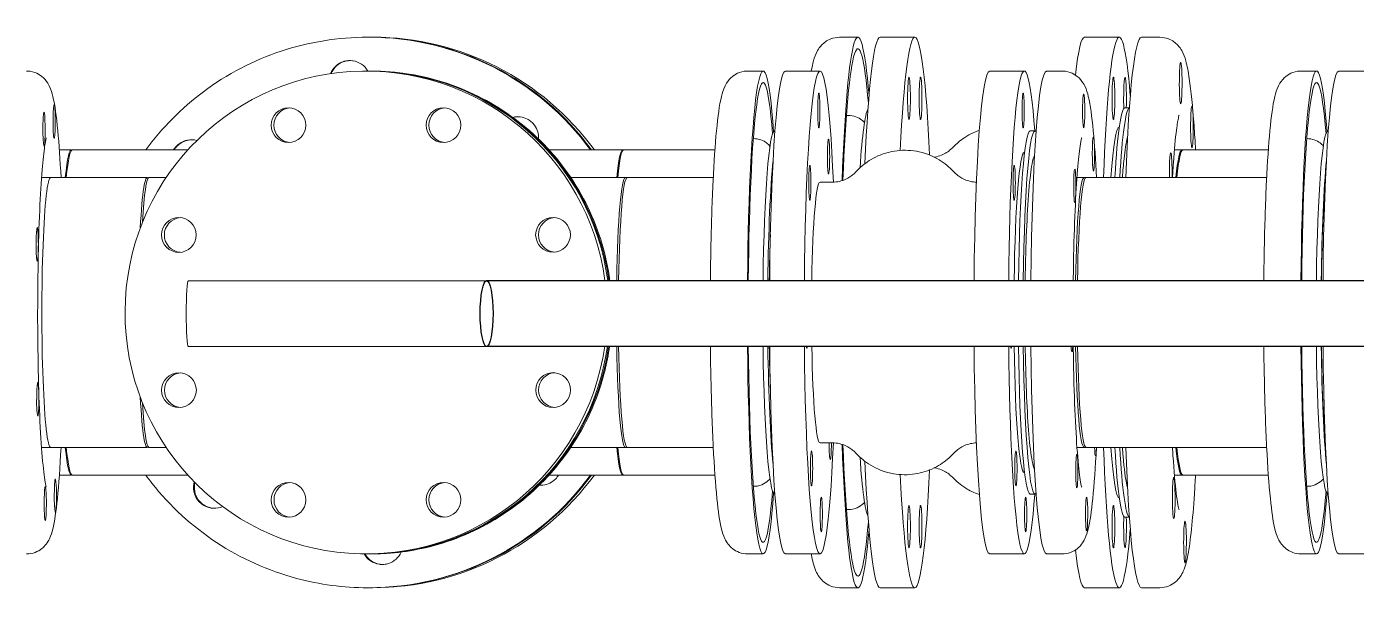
# Model space of a CAD drawing. Header units: millimetres. Extents: x 0 to 100323, y 0 to 59400.
# Drawn here: x 71235 to 72956, y 46650 to 47391 of the extents above; entities that cross this region are included whole.
import ezdxf

# ---------------------------------------------------------------- set-up
doc = ezdxf.new("R2010")
doc.units = ezdxf.units.MM
doc.header["$LTSCALE"] = 100
doc.layers.add('P_Biomass (BM)', color=150, linetype='Continuous', lineweight=18, true_color=0x007fff)
doc.layers.add('Visible', color=7, linetype='Continuous', lineweight=25)

msp = doc.modelspace()

# ---------------------------------------------------------------- linework, layer by layer
at = {"layer": 'P_Biomass (BM)'}
for p, q in [((71677.9, 47376.7), (71676.4, 47376.7)), ((71679.3, 47376.7), (71682.9, 47376.7)), ((72310.8, 47376.7), (72287.1, 47376.7)), ((72339.5, 47376.7), (72384.4, 47376.7)), ((72604, 47376.7), (72648.9, 47376.7)), ((72677.6, 47376.7), (72701.3, 47376.7)), ((71678, 47333), (71674.4, 47333)), ((71679.4, 47333), (71680.7, 47333)), ((72188.2, 47333), (72168.2, 47333)), ((72216.9, 47333), (72261.8, 47333)), ((72481.3, 47333), (72526.2, 47333)), ((72554.9, 47333), (72574.9, 47333)), ((72904.2, 47333), (72884.2, 47333)), ((72932.8, 47333), (72980.2, 47333)), ((72656.3, 47285.5), (72662, 47285.5)), ((72298.4, 47275.5), (72296, 47275.5)), ((72175.7, 47245.5), (72175.5, 47245.5)), ((72203.4, 47255.5), (72203.2, 47255.5)), ((72533.7, 47255.5), (72539.9, 47255.5)), ((72648.9, 47260.5), (72649, 47260.5)), ((72891.7, 47245.5), (72891.4, 47245.5)), ((72919.4, 47255.5), (72919.1, 47255.5)), ((71277.6, 47230.8), (71293, 47230.8)), ((71294.3, 47230.8), (71443.8, 47230.8)), ((71911.3, 47230.8), (72007.7, 47230.8)), ((72006.5, 47230.8), (72125.8, 47230.8)), ((72526.2, 47228), (72526.5, 47228)), ((72720.3, 47230.8), (72731.2, 47230.8)), ((72729.9, 47230.8), (72841.8, 47230.8)), ((71254.5, 47195.1), (71266.4, 47195.1)), ((71266.4, 47195.1), (71391.2, 47195.1)), ((71393.6, 47195.1), (71415.8, 47195.1)), ((71939.3, 47195.1), (72012.3, 47195.1)), ((72009.8, 47195.1), (72123.7, 47195.1)), ((72594.2, 47195.1), (72606, 47195.1)), ((72603.5, 47195.1), (72839.6, 47195.1)), ((72261.8, 47189.2), (72278, 47189.2)), ((71830.4, 47061.6), (71444.6, 47061.6)), ((71830.4, 46976.6), (71444.6, 46976.6)), ((72261.8, 46851.7), (72278, 46851.7)), ((71254.5, 46845.8), (71266.4, 46845.8)), ((71266.4, 46845.8), (71391.2, 46845.8)), ((71393.6, 46845.8), (71415.8, 46845.8)), ((71939.3, 46845.8), (72012.3, 46845.8)), ((72009.8, 46845.8), (72123.7, 46845.8)), ((72594.2, 46845.8), (72606, 46845.8)), ((72603.5, 46845.8), (72839.6, 46845.8)), ((71277.6, 46810.1), (71293, 46810.1)), ((71294.3, 46810.1), (71443.8, 46810.1)), ((71911.3, 46810.1), (72007.7, 46810.1)), ((72006.5, 46810.1), (72125.8, 46810.1)), ((72526.2, 46813), (72526.5, 46813)), ((72720.3, 46810.1), (72731.2, 46810.1)), ((72729.9, 46810.1), (72841.8, 46810.1)), ((72175.7, 46795.5), (72175.5, 46795.5)), ((72203.4, 46785.5), (72203.2, 46785.5)), ((72533.7, 46785.5), (72539.9, 46785.5)), ((72891.7, 46795.5), (72891.4, 46795.5)), ((72919.4, 46785.5), (72919.1, 46785.5)), ((72298.4, 46765.5), (72296, 46765.5)), ((72648.9, 46780.5), (72649, 46780.5)), ((72656.3, 46755.5), (72662, 46755.5)), ((71678, 46708), (71674.4, 46708)), ((71679.4, 46708), (71680.7, 46708)), ((72188.2, 46708), (72168.2, 46708)), ((72216.9, 46708), (72261.8, 46708)), ((72481.3, 46708), (72526.2, 46708)), ((72554.9, 46708), (72574.9, 46708)), ((72904.2, 46708), (72884.2, 46708)), ((72932.8, 46708), (72980.2, 46708)), ((71677.9, 46664.2), (71676.4, 46664.2)), ((71679.3, 46664.2), (71682.9, 46664.2)), ((72310.8, 46664.2), (72287.1, 46664.2)), ((72339.5, 46664.2), (72384.4, 46664.2)), ((72604, 46664.2), (72648.9, 46664.2)), ((72677.6, 46664.2), (72701.3, 46664.2))]:
    msp.add_line(p, q, dxfattribs=at)
for centre, major_axis, ratio, start_param, end_param in [((72310.8, 47020.5), (0, 356.3), 0.065414, 5.620121, 7.354408), ((72648.9, 47020.5), (0, 356.3), 0.065414, 5.620121, 7.341691), ((71677.9, 47020.5), (0, 356.3), 0.997858, 5.3441, 6.283185), ((71679.3, 47020.5), (0, 356.3), 0.997858, 5.3441, 6.28514), ((71682.9, 47020.5), (0, 356.3), 0.997858, 5.3441, 6.283185), ((72310.8, 47020.5), (0, 341.3), 0.065414, 5.630103, 7.328974), ((72339.5, 47020.5), (0, 356.3), 0.065414, 0, 0.999187), ((72384.4, 47020.5), (0, 356.3), 0.065414, 5.321428, 7.224293), ((72604, 47020.5), (0, 356.3), 0.065414, 0, 0.530505), ((72677.6, 47020.5), (0, 356.3), 0.065414, 0, 1.058505), ((72188.2, 47020.5), (0, 312.5), 0.065414, 5.558623, 7.721854), ((72261.8, 47020.5), (0, 312.5), 0.065414, 5.282871, 7.721854), ((72526.2, 47020.5), (0, 312.5), 0.065414, 5.56348, 7.721854), ((72904.2, 47020.5), (0, 312.5), 0.065414, 5.558623, 7.721854), ((71674.4, 47020.5), (0, 312.5), 0.997858, 4.844516, 10.854854), ((71653.4, 47319.7), (0, 26.9), 0.997858, 0.295634, 1.196256), ((71654.4, 47319.7), (0, 26.9), 0.997858, 0.295634, 1.190105), ((71653.4, 47319.7), (0, 26.9), 0.997858, 5.227427, 6.127843), ((71678, 47020.5), (0, 312.5), 0.997858, 4.844516, 6.283185), ((71679.4, 47020.5), (0, 312.5), 0.997858, 4.844516, 6.285414), ((72188.2, 47020.5), (0, 297.5), 0.065414, 5.602894, 7.71515), ((72216.9, 47020.5), (0, 312.5), 0.065414, 0, 1.438669), ((72481.3, 47020.5), (0, 312.5), 0.065414, 0, 1.438669), ((72554.9, 47020.5), (0, 312.5), 0.065414, 0, 1.438669), ((72728.4, 47317.4), (0, 26.9), 0.065414, 0.368142, 6.200351), ((72904.2, 47020.5), (0, 297.5), 0.065414, 5.602894, 7.71515), ((72932.8, 47020.5), (0, 312.5), 0.065414, 0, 1.438668), ((72656.4, 47297.6), (0, 27.5), 0.065414, 4.254203, 8.355758), ((72602.9, 47281.3), (0, 21.9), 0.065414, 0.544894, 5.960831), ((71257.8, 47257.7), (0, 21.9), 0.065414, 0.876027, 6.291964), ((71270.9, 47267.7), (0, -21.9), 0.065414, 3.232222, 8.648159), ((71577.6, 47262.9), (0, 22.5), 0.997858, 0.080208, 3.061385), ((71778.1, 47263), (0, 22.5), 0.997858, 0.080208, 3.061385), ((72325.8, 47020.5), (0, 265), 0.065414, 0.114437, 0.785158), ((72656.3, 47020.5), (0, 265), 0.065414, 0, 0.851358), ((72662.6, 47020.5), (0, 265), 0.065414, 0.035722, 0.851358), ((72743, 47260.6), (0, -26.9), 0.065414, 2.724336, 8.556545), ((71870.7, 47246.9), (0, 26.9), 0.997858, 5.793421, 6.524018), ((71871.7, 47246.9), (0, 26.9), 0.997858, 0.018295, 0.268692), ((71870.7, 47246.9), (0, -26.9), 0.997858, 1.502734, 2.200852), ((72539.9, 47020.5), (0, 235), 0.065414, 6.190751, 7.677882), ((71448.4, 47217.2), (0, 26.9), 0.997858, 6.013287, 6.913241), ((72203.2, 47020.5), (0, 235), 0.065414, 0, 1.394697), ((72533.7, 47020.5), (0, 235), 0.065414, 0, 1.394697), ((72615.5, 47225.5), (0, -21.9), 0.065414, 2.901089, 8.317026), ((72648.9, 47020.5), (0, 240), 0.065414, 0, 0.755973), ((72919.1, 47020.5), (0, 235), 0.065414, 0, 1.394697), ((71293, 47020.5), (0, 210.4), 0.065414, 6.23785, 6.874757), ((71294.3, 47020.5), (0, 210.4), 0.065414, 0, 0.591571), ((71449.4, 47217.2), (0, 26.9), 0.997858, 0.018295, 0.630055), ((72006.5, 47020.5), (0, 210.4), 0.065414, 0, 0.591571), ((72007.7, 47020.5), (0, 210.4), 0.065414, 0, 0.591571), ((72526.2, 47020.5), (0, 207.5), 0.065414, 0, 1.371062), ((72715.5, 47200.3), (0, 26.9), 0.065414, 4.517925, 6.985749), ((72729.9, 47020.5), (0, 210.4), 0.065414, 0, 0.591571), ((72731.2, 47020.5), (0, 210.4), 0.065414, 0, 0.591571), ((72209.4, 47020.5), (0, 235), 0.065414, 0.577185, 1.394697), ((72715.5, 47200.3), (0, 26.9), 0.065414, 1.15354, 1.765261), ((72925.4, 47020.5), (0, 235), 0.065414, 0.577185, 1.394696), ((72925.4, 47020.5), (0, -232.5), 0.065414, 3.752368, 4.534375), ((71266.4, 47020.5), (0, 174.6), 0.065414, 0, 3.141593), ((71266.4, 47020.5), (0, 174.6), 0.065414, 0, 3.141593), ((71391.2, 47020.5), (0, 174.6), 0.065414, 6.173772, 7.177349), ((71393.6, 47020.5), (0, 174.6), 0.065414, 0, 0.837631), ((72009.8, 47020.5), (0, 174.6), 0.065414, 0, 1.332795), ((72012.3, 47020.5), (0, 174.6), 0.065414, 0, 1.332795), ((72591.4, 47184.3), (0, 21.9), 0.065414, 1.330292, 6.746229), ((72603.5, 47020.5), (0, 174.6), 0.065414, 0, 1.332795), ((72606, 47020.5), (0, 174.6), 0.065414, 0, 1.332795), ((72261.8, 47020.5), (0, 168.8), 0.065414, 0, 1.32434), ((71435.9, 47120.8), (0, 22.5), 0.997858, 0.080208, 3.061385), ((71919.9, 47121), (0, 22.5), 0.997858, 0.080208, 3.061385), ((71249, 47108.7), (0, 21.9), 0.065414, 1.661425, 7.077362), ((72209.4, 47020.5), (0, -207.5), 0.065414, 4.205538, 4.512655), ((71444.6, 47019.1), (0, -42.5), 0.065414, 3.141593, 6.283185), ((71678, 47020.5), (0, -312.5), 0.997858, 0, 1.430076), ((71679.4, 47020.5), (0, -312.5), 0.997858, 6.280956, 7.713261), ((72009.8, 47020.5), (0, -174.6), 0.065414, 4.966098, 6.283185), ((72012.3, 47020.5), (0, -174.6), 0.065414, 4.966098, 6.283185), ((72188.2, 47020.5), (0, -312.5), 0.065414, 4.85311, 7.007747), ((72188.2, 47020.5), (0, -297.5), 0.065414, 4.860256, 6.963477), ((72203.2, 47020.5), (0, -235), 0.065414, 4.899999, 6.283185), ((72209.4, 47020.5), (0, 235), 0.065414, 1.758407, 2.564408), ((72209.4, 47020.5), (0, -207.5), 0.065414, 4.925222, 5.21924), ((72216.9, 47020.5), (0, -312.5), 0.065414, 4.85311, 6.283185), ((72261.8, 47020.5), (0, -312.5), 0.065414, 4.85311, 7.283499), ((72244.7, 46996.5), (0, -22.5), 0.065414, 5.794444, 6.771927), ((72261.8, 47020.5), (0, -168.8), 0.065414, 4.975136, 6.283185), ((72481.3, 47020.5), (0, -312.5), 0.065414, 4.85311, 6.283185), ((72526.2, 47020.5), (0, -312.5), 0.065414, 4.85311, 7.002891), ((72509.1, 46996.5), (0, -22.5), 0.065414, 5.794444, 6.771927), ((72526.2, 47020.5), (0, -207.5), 0.065414, 4.925222, 6.283185), ((72533.7, 47020.5), (0, -235), 0.065414, 4.899999, 6.283185), ((72539.9, 47020.5), (0, -235), 0.065414, 4.899999, 6.375619), ((72554.9, 47020.5), (0, -312.5), 0.065414, 4.85311, 6.283185), ((72587.7, 46991.3), (0, -21.9), 0.065414, 5.448191, 7.11818), ((72603.5, 47020.5), (0, -174.6), 0.065414, 4.966098, 6.283185), ((72606, 47020.5), (0, -174.6), 0.065414, 4.966098, 6.283185), ((72904.2, 47020.5), (0, -312.5), 0.065414, 4.85311, 7.007747), ((72904.2, 47020.5), (0, -297.5), 0.065414, 4.860256, 6.963477), ((72919.1, 47020.5), (0, -235), 0.065414, 4.899999, 6.283185), ((72925.4, 47020.5), (0, 235), 0.065414, 1.758407, 2.564408), ((72925.4, 47020.5), (0, -232.5), 0.065414, 4.902042, 5.672409), ((72932.8, 47020.5), (0, -312.5), 0.065414, 4.85311, 6.283185), ((71436, 46919.9), (0, 22.5), 0.997858, 0.080208, 3.061385), ((71920, 46920.1), (0, 22.5), 0.997858, 0.080208, 3.061385), ((71249.7, 46908.1), (0, 21.9), 0.065414, 2.446824, 7.862761), ((71391.2, 47020.5), (0, -174.6), 0.065414, 5.389022, 6.392599), ((71393.6, 47020.5), (0, -174.6), 0.065414, 5.445554, 6.283185), ((72275, 46852.6), (0, -22.5), 0.065414, 4.750398, 7.815973), ((72310.8, 47020.5), (0, -356.3), 0.065414, 5.211963, 6.94625), ((72310.8, 47020.5), (0, -341.3), 0.065414, 5.237396, 6.936268), ((71293, 47020.5), (0, -210.4), 0.065414, 5.691614, 6.32852), ((71294.3, 47020.5), (0, -210.4), 0.065414, 5.691614, 6.283185), ((72006.5, 47020.5), (0, -210.4), 0.065414, 5.691614, 6.283185), ((72007.7, 47020.5), (0, -210.4), 0.065414, 5.691614, 6.283185), ((72325.8, 47020.5), (0, -265), 0.065414, 5.498027, 6.168749), ((72594.1, 46815.4), (0, 21.9), 0.065414, 2.901089, 8.317026), ((72618.2, 46856.6), (0, -21.9), 0.065414, 5.227072, 6.746229), ((72648.9, 47020.5), (0, -356.3), 0.065414, 5.22468, 6.94625), ((72648.9, 47020.5), (0, -240), 0.065414, 5.527212, 6.283185), ((72656.3, 47020.5), (0, -265), 0.065414, 5.431827, 6.283185), ((72662.6, 47020.5), (0, -265), 0.065414, 5.431827, 6.247464), ((72677.6, 47020.5), (0, -356.3), 0.065414, 5.22468, 6.283185), ((72729.9, 47020.5), (0, -210.4), 0.065414, 5.691614, 6.283185), ((72731.2, 47020.5), (0, -210.4), 0.065414, 5.691614, 6.283185), ((72339.5, 47020.5), (0, -356.3), 0.065414, 5.283998, 6.283185), ((72384.4, 47020.5), (0, -356.3), 0.065414, 5.342078, 7.244943), ((71272.5, 46783.2), (0, -21.9), 0.065414, 0.876027, 6.291964), ((71478.1, 46794), (0, 26.9), 0.997858, 1.300911, 2.200852), ((71479.1, 46794), (0, -26.9), 0.997858, 4.472774, 5.342444), ((71577.8, 46777.9), (0, 22.5), 0.997858, 0.080208, 3.061385), ((71677.9, 47020.5), (0, -356.3), 0.997858, 0, 0.939085), ((71679.3, 47020.5), (0, -356.3), 0.997858, 6.28123, 7.222271), ((71682.9, 47020.5), (0, -356.3), 0.997858, 0, 0.939085), ((71778.3, 46778), (0, 22.5), 0.997858, 0.080208, 3.061385), ((71900.4, 46823.7), (0, -26.9), 0.997858, 6.216238, 6.913241), ((72719.4, 46780.3), (0, 26.9), 0.065414, 2.724336, 8.556545), ((71259.4, 46773.2), (0, 21.9), 0.065414, 3.232222, 8.648159), ((71901.4, 46823.7), (0, -26.9), 0.997858, 6.182428, 6.26489), ((72606.7, 46759.6), (0, -21.9), 0.065414, 0.544894, 5.960831), ((71478.1, 46794), (0, -26.9), 0.997858, 5.793421, 6.693503), ((71479.1, 46794), (0, -26.9), 0.997858, 5.793421, 6.26489), ((72656.4, 46743.3), (0, -27.5), 0.065414, 4.210612, 8.312168), ((72734, 46723.5), (0, -26.9), 0.065414, 0.368142, 6.200351), ((72604, 47020.5), (0, -356.3), 0.065414, 5.752681, 6.283185), ((71695.4, 46721.2), (0, -26.9), 0.997858, 5.227052, 6.127843), ((71696.4, 46721.2), (0, -26.9), 0.997858, 5.227302, 6.127843), ((71695.4, 46721.2), (0, -26.9), 0.997858, 0.295634, 1.159362)]:
    msp.add_ellipse(centre, major_axis=major_axis, ratio=ratio, start_param=start_param, end_param=end_param, dxfattribs=at)
for centre, major_axis, ratio in [((72376.9, 47297.6), (0, -27.5), 0.065414), ((72391.9, 47297.6), (0, -27.5), 0.065414), ((72641.4, 47297.6), (0, -27.5), 0.065414), ((72260.2, 47281.9), (0, -22.5), 0.065414), ((72524.6, 47281.9), (0, -22.5), 0.065414), ((71574, 47262.9), (0, 22.5), 0.997858), ((71774.5, 47263), (0, 22.5), 0.997858), ((72272.8, 47222.2), (0, -22.5), 0.065414), ((72248.6, 47188.4), (0, 22.5), 0.065414), ((72513, 47188.4), (0, 22.5), 0.065414), ((71432.3, 47120.8), (0, 22.5), 0.997858), ((71916.3, 47121), (0, 22.5), 0.997858), ((71432.4, 46919.9), (0, -22.5), 0.997858), ((71916.4, 46920.1), (0, -22.5), 0.997858), ((72250.8, 46818.7), (0, 22.5), 0.065414), ((72515.2, 46818.7), (0, 22.5), 0.065414), ((71574.2, 46777.9), (0, -22.5), 0.997858), ((71774.7, 46778), (0, -22.5), 0.997858), ((72263.4, 46759.1), (0, 22.5), 0.065414), ((72527.8, 46759.1), (0, 22.5), 0.065414), ((72376.9, 46743.3), (0, 27.5), 0.065414), ((72391.9, 46743.3), (0, 27.5), 0.065414), ((72641.4, 46743.3), (0, 27.5), 0.065414)]:
    msp.add_ellipse(centre, major_axis=major_axis, ratio=ratio, dxfattribs=at)
for points, knots in [([(71676.4, 47376.7), (71638.4, 47376.7), (71600.5, 47370.6), (71528.5, 47346.7), (71494.5, 47328.9), (71435.6, 47285), (71410.4, 47259.5), (71389.4, 47230.8)], [1.8933499, 1.8933499, 1.8933499, 1.8933499, 2.2132391, 2.2132391, 2.5331503, 2.5331503, 2.8323494, 2.8323494, 2.8323494, 2.8323494]), ([(72250.4, 47333), (72251.3, 47337.8), (72252.3, 47342.2), (72254.6, 47350.5), (72255.7, 47354.3), (72259.9, 47361.6), (72261.4, 47364), (72266.6, 47369.4), (72270.3, 47372.5), (72279.2, 47375.9), (72283.1, 47376.7), (72287.1, 47376.7)], [8.3858609, 8.3858609, 8.3858609, 8.3858609, 8.5015518, 8.5015518, 8.6158045, 8.6158045, 8.6626099, 8.6626099, 8.7049792, 8.7049792, 8.7300572, 8.7300572, 8.7300572, 8.7300572]), ([(72747.6, 47230.8), (72747, 47241.9), (72746.4, 47252.3), (72743.9, 47286.9), (72741.9, 47307.4), (72738.2, 47332.2), (72736.9, 47339.6), (72733.8, 47350.5), (72732.7, 47354.3), (72728.5, 47361.6), (72727, 47364), (72721.8, 47369.4), (72718.1, 47372.5), (72709.2, 47375.9), (72705.3, 47376.7), (72701.3, 47376.7)], [7.227504, 7.227504, 7.227504, 7.227504, 7.3577292, 7.3577292, 7.687151, 7.687151, 7.8755216, 7.8755216, 7.9897743, 7.9897743, 8.0365797, 8.0365797, 8.0789491, 8.0789491, 8.104027, 8.104027, 8.104027, 8.104027]), ([(71279.8, 47195.1), (71278.6, 47218.1), (71277.2, 47238.5), (71273.8, 47274.4), (71272, 47288.7), (71268.2, 47304.5), (71267.2, 47308.4), (71263.5, 47316), (71262.1, 47318.7), (71256.9, 47324.5), (71253.7, 47327.6), (71245.1, 47331.6), (71240.9, 47332.8), (71236, 47333), (71235.6, 47333), (71235.2, 47333)], [4.536838, 4.536838, 4.536838, 4.536838, 4.8422156, 4.8422156, 5.1825906, 5.1825906, 5.3153369, 5.3153369, 5.3741902, 5.3741902, 5.4175372, 5.4175372, 5.4455312, 5.4455312, 5.4480831, 5.4480831, 5.4480831, 5.4480831]), ([(71645.6, 47345.4), (71645.9, 47345.5), (71646.3, 47345.6), (71650, 47346.6), (71653.5, 47346.8), (71657.2, 47346.3), (71657.4, 47346.3), (71657.6, 47346.3)], [-3.2252988, -3.2252988, -3.2252988, -3.2252988, -3.177097, -3.177097, -2.688345, -2.688345, -2.659356, -2.659356, -2.659356, -2.659356]), ([(71653.9, 47346.6), (71653, 47346.6), (71652.1, 47346.5), (71649.7, 47346.2), (71648.1, 47345.9), (71646.6, 47345.4)], [-1.5157829, -1.5157829, -1.5157829, -1.5157829, -1.4282687, -1.4282687, -1.2697948, -1.2697948, -1.2697948, -1.2697948]), ([(71680.7, 47333), (71713.9, 47333), (71747.2, 47327.6), (71810.3, 47306.6), (71840.2, 47291), (71893.6, 47251.2), (71917.1, 47227), (71955.2, 47172.4), (71969.9, 47142), (71984.2, 47094.3), (71987.7, 47078), (71989.8, 47061.6)], [4.20842, 4.20842, 4.20842, 4.20842, 4.528294, 4.528294, 4.848194, 4.848194, 5.168158, 5.168158, 5.488201, 5.488201, 5.647062, 5.647062, 5.647062, 5.647062]), ([(72120, 47061.6), (72120.1, 47077.7), (72120.3, 47093.5), (72121.3, 47138.1), (72122.2, 47165.7), (72124.7, 47215.4), (72126.1, 47237.4), (72129.6, 47274.4), (72131.5, 47288.7), (72135.3, 47304.5), (72136.3, 47308.4), (72140, 47316), (72141.4, 47318.7), (72146.6, 47324.5), (72149.8, 47327.6), (72158.3, 47331.6), (72162.6, 47332.8), (72167.4, 47333), (72167.8, 47333), (72168.2, 47333)], [6.95477, 6.95477, 6.95477, 6.95477, 7.125853, 7.125853, 7.448678, 7.448678, 7.774471, 7.774471, 8.114846, 8.114846, 8.247592, 8.247592, 8.306446, 8.306446, 8.349793, 8.349793, 8.377787, 8.377787, 8.380339, 8.380339, 8.380339, 8.380339]), ([(72619.4, 47195.1), (72618.3, 47218.1), (72616.9, 47238.5), (72613.5, 47274.4), (72611.6, 47288.7), (72607.8, 47304.5), (72606.8, 47308.4), (72603.1, 47316), (72601.7, 47318.7), (72596.5, 47324.5), (72593.3, 47327.6), (72584.8, 47331.6), (72580.5, 47332.8), (72575.7, 47333), (72575.3, 47333), (72574.9, 47333)], [6.4387675, 6.4387675, 6.4387675, 6.4387675, 6.7441451, 6.7441451, 7.0845201, 7.0845201, 7.2172663, 7.2172663, 7.2761197, 7.2761197, 7.3194667, 7.3194667, 7.3474606, 7.3474606, 7.3500126, 7.3500126, 7.3500126, 7.3500126]), ([(72727.8, 47342.5), (72727.8, 47342.6), (72727.8, 47342.7), (72728, 47344), (72728.3, 47344.4), (72728.5, 47344.2), (72728.5, 47344.2), (72728.5, 47344.2)], [-3.2252988, -3.2252988, -3.2252988, -3.2252988, -3.177097, -3.177097, -2.688345, -2.688345, -2.659356, -2.659356, -2.659356, -2.659356]), ([(72835.9, 47061.6), (72836.1, 47077.7), (72836.3, 47093.5), (72837.3, 47138.1), (72838.2, 47165.7), (72840.6, 47215.4), (72842.1, 47237.4), (72845.6, 47274.4), (72847.4, 47288.7), (72851.2, 47304.5), (72852.2, 47308.4), (72855.9, 47316), (72857.4, 47318.7), (72862.6, 47324.5), (72865.7, 47327.6), (72874.3, 47331.6), (72878.5, 47332.8), (72883.4, 47333), (72883.8, 47333), (72884.2, 47333)], [2.407189, 2.407189, 2.407189, 2.407189, 2.578271, 2.578271, 2.901096, 2.901096, 3.22689, 3.22689, 3.567265, 3.567265, 3.700011, 3.700011, 3.758864, 3.758864, 3.802212, 3.802212, 3.830205, 3.830205, 3.832757, 3.832757, 3.832757, 3.832757]), ([(72602.1, 47300), (72602.2, 47300.1), (72602.2, 47300.1), (72602.3, 47301.4), (72602.4, 47302.3), (72602.7, 47303.2), (72602.8, 47303.3), (72603.1, 47302.9), (72603.2, 47302.6), (72603.3, 47302.1)], [-2.3553852, -2.3553852, -2.3553852, -2.3553852, -2.3488819, -2.3488819, -2.0438878, -2.0438878, -1.7543331, -1.7543331, -1.56067, -1.56067, -1.56067, -1.56067]), ([(71256.7, 47271.7), (71256.7, 47271.7), (71256.7, 47271.8), (71256.8, 47273.7), (71256.9, 47275.2), (71257.2, 47277.7), (71257.3, 47278.5), (71257.6, 47279.4), (71257.7, 47279.5), (71257.8, 47279.6)], [-2.3553852, -2.3553852, -2.3553852, -2.3553852, -2.3488819, -2.3488819, -2.0438878, -2.0438878, -1.7543331, -1.7543331, -1.56067, -1.56067, -1.56067, -1.56067]), ([(71270.8, 47289.5), (71270.8, 47289.5), (71270.8, 47289.5), (71271, 47289.7), (71271.1, 47289.5), (71271.4, 47288.3), (71271.5, 47287.4), (71271.8, 47285.3), (71271.9, 47284.3), (71271.9, 47283.3)], [-2.3553859, -2.3553859, -2.3553859, -2.3553859, -2.3490312, -2.3490312, -2.0439715, -2.0439715, -1.7543596, -1.7543596, -1.56067, -1.56067, -1.56067, -1.56067]), ([(72743.7, 47285.2), (72743.7, 47284.8), (72743.8, 47284.5), (72743.9, 47283), (72744, 47281.6), (72744.2, 47279.4), (72744.3, 47278.7), (72744.3, 47278)], [-2.1952792, -2.1952792, -2.1952792, -2.1952792, -2.0993492, -2.0993492, -1.8229843, -1.8229843, -1.7097702, -1.7097702, -1.7097702, -1.7097702]), ([(71883.3, 47270.7), (71884, 47270.3), (71884.7, 47269.9), (71887.3, 47268.2), (71889.1, 47266.7), (71891.2, 47264.3), (71891.8, 47263.5), (71892.4, 47262.8)], [-2.1952792, -2.1952792, -2.1952792, -2.1952792, -2.0993492, -2.0993492, -1.8229843, -1.8229843, -1.7097702, -1.7097702, -1.7097702, -1.7097702]), ([(72298.4, 47275.5), (72301.8, 47275.5), (72305.2, 47274.8), (72311.2, 47272.6), (72313.7, 47271.1), (72317.2, 47268.5), (72318.4, 47267.4), (72319.3, 47266.3)], [2.44687188, 2.44687188, 2.44687188, 2.44687188, 2.47048, 2.47048, 2.49641969, 2.49641969, 2.5157321, 2.5157321, 2.5157321, 2.5157321]), ([(72726.3, 47276), (72726.3, 47276), (72726, 47275), (72724.9, 47270.1), (72723.9, 47264.2), (72721.5, 47245.8), (72720.2, 47231.4), (72718.6, 47208.2), (72718.2, 47201.8), (72717.8, 47195.1)], [2.0045917, 2.0045917, 2.0045917, 2.0045917, 2.0983576, 2.0983576, 2.297004, 2.297004, 2.5799402, 2.5799402, 2.6800777, 2.6800777, 2.6800777, 2.6800777]), ([(71260.7, 47246.5), (71260.7, 47246.5), (71260.6, 47246.1), (71260, 47243.9), (71259.3, 47240.4), (71257.5, 47228.2), (71256.3, 47217.7), (71254.1, 47190.3), (71253, 47172.5), (71251.3, 47131.9), (71250.6, 47109.1), (71249.7, 47060.9), (71249.5, 47035.7), (71249.6, 46985.4), (71250, 46960.4), (71251.1, 46913.4), (71251.9, 46891.4), (71253.9, 46852.8), (71255.2, 46836.1), (71257.7, 46810.6), (71259.1, 46801.2), (71260.4, 46795.3), (71260.7, 46794.4), (71260.7, 46794.4)], [5.640219, 5.640219, 5.640219, 5.640219, 5.697316, 5.697316, 5.863318, 5.863318, 6.125653, 6.125653, 6.429577, 6.429577, 6.743721, 6.743721, 7.060589, 7.060589, 7.377972, 7.377972, 7.694419, 7.694419, 8.006945, 8.006945, 8.302681, 8.302681, 8.39754, 8.39754, 8.39754, 8.39754]), ([(72175.7, 47245.5), (72179, 47245.5), (72182.3, 47244.8), (72188.2, 47242.8), (72190.7, 47241.3), (72194.5, 47238.5), (72195.9, 47237.1), (72197, 47235.9)], [2.09715345, 2.09715345, 2.09715345, 2.09715345, 2.1201491, 2.1201491, 2.14540648, 2.14540648, 2.16918457, 2.16918457, 2.16918457, 2.16918457]), ([(72467.9, 47256.2), (72465.1, 47255.2), (72462.5, 47254.2), (72451.9, 47249.4), (72445.7, 47245), (72438.3, 47238.8), (72436.2, 47236.7), (72434.3, 47234.7)], [1.59277761, 1.59277761, 1.59277761, 1.59277761, 1.60053606, 1.60053606, 1.62583952, 1.62583952, 1.63923923, 1.63923923, 1.63923923, 1.63923923]), ([(72600.3, 47246.5), (72600.3, 47246.5), (72600.2, 47246.1), (72599.6, 47243.9), (72598.9, 47240.4), (72597.1, 47228.2), (72596, 47217.7), (72593.7, 47190.3), (72592.7, 47172.5), (72590.9, 47131.9), (72590.2, 47109.1), (72589.6, 47077.4), (72589.5, 47069.5), (72589.4, 47061.6)], [1.258963, 1.258963, 1.258963, 1.258963, 1.31606, 1.31606, 1.482062, 1.482062, 1.744398, 1.744398, 2.048321, 2.048321, 2.362465, 2.362465, 2.463773, 2.463773, 2.463773, 2.463773]), ([(72615.9, 47246.8), (72615.9, 47246.8), (72615.9, 47246.8), (72616, 47246.2), (72616.1, 47245.2), (72616.4, 47242.6), (72616.5, 47241), (72616.7, 47238), (72616.8, 47236.7), (72616.8, 47235.3)], [-2.3553859, -2.3553859, -2.3553859, -2.3553859, -2.3490312, -2.3490312, -2.0439715, -2.0439715, -1.7543596, -1.7543596, -1.56067, -1.56067, -1.56067, -1.56067]), ([(72659.6, 47247.2), (72657.6, 47239.5), (72656.4, 47230.6), (72654.3, 47212), (72653.6, 47203.9), (72652.9, 47195.1)], [2.0767867, 2.0767867, 2.0767867, 2.0767867, 2.3566179, 2.3566179, 2.5307706, 2.5307706, 2.5307706, 2.5307706]), ([(72891.7, 47245.5), (72895, 47245.5), (72898.3, 47244.8), (72904.2, 47242.8), (72906.7, 47241.3), (72910.5, 47238.5), (72911.9, 47237.1), (72913, 47235.9)], [3.83275742, 3.83275742, 3.83275742, 3.83275742, 3.85575306, 3.85575306, 3.88101045, 3.88101045, 3.90478853, 3.90478853, 3.90478853, 3.90478853]), ([(71425.3, 47230.8), (71425.5, 47231.2), (71425.7, 47231.6), (71427.2, 47233.8), (71428.7, 47235.6), (71431.1, 47237.8), (71431.8, 47238.4), (71432.6, 47238.9)], [-2.1497732, -2.1497732, -2.1497732, -2.1497732, -2.0993492, -2.0993492, -1.8229843, -1.8229843, -1.7097702, -1.7097702, -1.7097702, -1.7097702]), ([(71433.6, 47238.9), (71433.4, 47238.8), (71433.3, 47238.7), (71432.3, 47237.9), (71431.5, 47237.2), (71430.4, 47236.2), (71430.1, 47235.9), (71429.7, 47235.4), (71429.6, 47235.3), (71429.4, 47235.1), (71429.3, 47235), (71429.2, 47234.9), (71429.2, 47234.9), (71429.1, 47234.8), (71429.1, 47234.8), (71429, 47234.7), (71429, 47234.6), (71428.8, 47234.4), (71428.7, 47234.3), (71427.8, 47233.2), (71427, 47232.1), (71426.3, 47230.9), (71426.3, 47230.9), (71426.3, 47230.8)], [-0.6010839, -0.6010839, -0.6010839, -0.6010839, -0.5781541, -0.5781541, -0.4517174, -0.4517174, -0.3993715, -0.3993715, -0.3779874, -0.3779874, -0.3670552, -0.3670552, -0.3600101, -0.3600101, -0.3533864, -0.3533864, -0.3445439, -0.3445439, -0.3250402, -0.3250402, -0.1688895, -0.1688895, -0.1619119, -0.1619119, -0.1619119, -0.1619119]), ([(72435.1, 47202.4), (72431.2, 47206.6), (72426, 47211.5), (72411.3, 47221.2), (72401.5, 47225.9), (72380.9, 47230.4), (72370.9, 47231), (72352.4, 47228.8), (72343.9, 47226.3), (72328.4, 47219.4), (72321.9, 47214.9), (72313.3, 47207.8), (72310.4, 47205), (72308, 47202.4)], [0.2296803, 0.2296803, 0.2296803, 0.2296803, 0.2583197, 0.2583197, 0.2869591, 0.2869591, 0.3089787, 0.3089787, 0.3302929, 0.3302929, 0.3553651, 0.3553651, 0.3728772, 0.3728772, 0.3728772, 0.3728772]), ([(72409.9, 47221.4), (72410, 47221.4), (72410.1, 47221.4), (72413.3, 47222.1), (72416.2, 47223), (72421.3, 47225.2), (72423.6, 47226.4), (72427.5, 47228.8), (72429.1, 47230.1), (72432, 47232.5), (72433.2, 47233.7), (72434.3, 47234.7)], [1.58399835, 1.58399835, 1.58399835, 1.58399835, 1.58448491, 1.58448491, 1.59817349, 1.59817349, 1.61186207, 1.61186207, 1.62555065, 1.62555065, 1.63923923, 1.63923923, 1.63923923, 1.63923923]), ([(72539.4, 47224.7), (72539.2, 47224), (72538.9, 47223.3), (72535.9, 47213.9), (72534.8, 47205.8), (72532.1, 47181.3), (72530.9, 47165.1), (72529, 47129.1), (72528.3, 47109.8), (72527.5, 47080.2), (72527.4, 47071), (72527.2, 47061.6)], [1.238673, 1.238673, 1.238673, 1.238673, 1.265323, 1.265323, 1.595047, 1.595047, 1.956818, 1.956818, 2.285465, 2.285465, 2.429594, 2.429594, 2.429594, 2.429594]), ([(72713.9, 47211.2), (72713.9, 47211.9), (72713.9, 47212.6), (72714, 47215.3), (72714.1, 47217.2), (72714.2, 47219.5), (72714.3, 47220.2), (72714.3, 47220.8)], [-2.1952792, -2.1952792, -2.1952792, -2.1952792, -2.0993492, -2.0993492, -1.8229843, -1.8229843, -1.7097702, -1.7097702, -1.7097702, -1.7097702]), ([(72278, 47189.2), (72281, 47189.2), (72284, 47189.5), (72289.6, 47190.8), (72292.2, 47191.6), (72296.7, 47193.7), (72298.7, 47194.8), (72302.2, 47197), (72303.7, 47198.2), (72306.1, 47200.4), (72307.2, 47201.4), (72308, 47202.4)], [0.30127876, 0.30127876, 0.30127876, 0.30127876, 0.31559845, 0.31559845, 0.32991813, 0.32991813, 0.34423782, 0.34423782, 0.35855751, 0.35855751, 0.3728772, 0.3728772, 0.3728772, 0.3728772]), ([(72435.1, 47202.4), (72435.9, 47201.4), (72437, 47200.4), (72439.4, 47198.2), (72440.9, 47197), (72444.3, 47194.8), (72446.4, 47193.7), (72450.9, 47191.6), (72453.5, 47190.8), (72458.8, 47189.6), (72461.4, 47189.3), (72464.1, 47189.2)], [0.22968032, 0.22968032, 0.22968032, 0.22968032, 0.24400001, 0.24400001, 0.2583197, 0.2583197, 0.27263938, 0.27263938, 0.28695907, 0.28695907, 0.29970344, 0.29970344, 0.29970344, 0.29970344]), ([(72590, 47189.5), (72590, 47190.4), (72590, 47191.2), (72590.1, 47194.7), (72590.1, 47197.2), (72590.4, 47201.2), (72590.6, 47202.7), (72590.7, 47203.9)], [-3.6196991, -3.6196991, -3.6196991, -3.6196991, -3.4825914, -3.4825914, -3.0417403, -3.0417403, -2.6426685, -2.6426685, -2.6426685, -2.6426685]), ([(71247.6, 47106.8), (71247.6, 47106.8), (71247.6, 47106.9), (71247.6, 47109.3), (71247.5, 47111.8), (71247.6, 47116.4), (71247.7, 47118.5), (71247.8, 47121.8), (71247.9, 47123), (71248, 47124.1)], [-2.3553859, -2.3553859, -2.3553859, -2.3553859, -2.3490312, -2.3490312, -2.0439715, -2.0439715, -1.7543596, -1.7543596, -1.56067, -1.56067, -1.56067, -1.56067]), ([(72909, 47061.6), (72916, 47061.6), (72923.2, 47061.6), (72937.5, 47061.6), (72944.8, 47061.6), (72951.5, 47061.6)], [0, 0, 0, 0, 0.849644, 0.849644, 1.748057, 1.748057, 1.748057, 1.748057]), ([(71989.5, 46976.6), (71986.4, 46955.1), (71981.1, 46934), (71962.4, 46882.2), (71945.9, 46852.7), (71904.6, 46800.4), (71879.8, 46777.6), (71824.2, 46741), (71793.4, 46727.2), (71735, 46711.5), (71707.9, 46708), (71680.7, 46708)], [5.919966, 5.919966, 5.919966, 5.919966, 6.128431, 6.128431, 6.448526, 6.448526, 6.768556, 6.768556, 7.088506, 7.088506, 7.350013, 7.350013, 7.350013, 7.350013]), ([(72168.2, 46708), (72164.4, 46708), (72160.5, 46708.7), (72153.8, 46711.2), (72151, 46713), (72146.1, 46716.8), (72144.3, 46718.8), (72140.9, 46723.3), (72139.7, 46725.5), (72136.4, 46732.3), (72135.4, 46736), (72131.8, 46750.5), (72130.1, 46763.1), (72126.5, 46798.1), (72124.9, 46820.8), (72122.4, 46871.6), (72121.4, 46899.3), (72120.4, 46944.2), (72120.1, 46960.3), (72120, 46976.6)], [5.238746, 5.238746, 5.238746, 5.238746, 5.263059, 5.263059, 5.289802, 5.289802, 5.323229, 5.323229, 5.373571, 5.373571, 5.496166, 5.496166, 5.810325, 5.810325, 6.154688, 6.154688, 6.48076, 6.48076, 6.654858, 6.654858, 6.654858, 6.654858]), ([(72527.3, 46976.6), (72527.3, 46971.9), (72527.4, 46967.2), (72527.9, 46942), (72528.6, 46922.4), (72530.2, 46886.9), (72531.2, 46871), (72533.7, 46844), (72535, 46833.4), (72537.6, 46821.8), (72538.3, 46819.2), (72539.4, 46816.2)], [2.859307, 2.859307, 2.859307, 2.859307, 2.932296, 2.932296, 3.255885, 3.255885, 3.58305, 3.58305, 3.927608, 3.927608, 4.036574, 4.036574, 4.036574, 4.036574]), ([(72589.4, 46976.6), (72589.6, 46963.1), (72589.8, 46949.7), (72590.7, 46913.4), (72591.6, 46891.4), (72593.6, 46852.8), (72594.8, 46836.1), (72597.3, 46810.6), (72598.7, 46801.2), (72600, 46795.3), (72600.3, 46794.4), (72600.3, 46794.4)], [2.822839, 2.822839, 2.822839, 2.822839, 2.996716, 2.996716, 3.313163, 3.313163, 3.625689, 3.625689, 3.921425, 3.921425, 4.016285, 4.016285, 4.016285, 4.016285]), ([(72884.2, 46708), (72880.3, 46708), (72876.5, 46708.7), (72869.8, 46711.2), (72867, 46713), (72862.1, 46716.8), (72860.3, 46718.8), (72856.8, 46723.3), (72855.6, 46725.5), (72852.4, 46732.3), (72851.4, 46736), (72847.8, 46750.5), (72846.1, 46763.1), (72842.5, 46798.1), (72840.9, 46820.8), (72838.3, 46871.6), (72837.4, 46899.3), (72836.4, 46944.2), (72836.1, 46960.3), (72835.9, 46976.6)], [0.691165, 0.691165, 0.691165, 0.691165, 0.715478, 0.715478, 0.742221, 0.742221, 0.775648, 0.775648, 0.82599, 0.82599, 0.948584, 0.948584, 1.262744, 1.262744, 1.607107, 1.607107, 1.933178, 1.933178, 2.107277, 2.107277, 2.107277, 2.107277]), ([(72951.5, 46976.6), (72943.1, 46976.6), (72933.8, 46976.6), (72919.3, 46976.6), (72914.1, 46976.6), (72909, 46976.6)], [0, 0, 0, 0, 1.128676, 1.128676, 1.747917, 1.747917, 1.747917, 1.747917]), ([(71248.7, 46891.3), (71248.7, 46891.3), (71248.7, 46891.3), (71248.6, 46892.9), (71248.5, 46894.8), (71248.3, 46898.9), (71248.2, 46901.1), (71248.2, 46904.8), (71248.2, 46906.4), (71248.2, 46907.9)], [-2.3553852, -2.3553852, -2.3553852, -2.3553852, -2.3488819, -2.3488819, -2.0438878, -2.0438878, -1.7543331, -1.7543331, -1.56067, -1.56067, -1.56067, -1.56067]), ([(72308, 46838.6), (72307.2, 46839.5), (72306.1, 46840.5), (72303.7, 46842.7), (72302.2, 46843.9), (72298.7, 46846.1), (72296.7, 46847.3), (72292.2, 46849.3), (72289.6, 46850.1), (72284, 46851.4), (72281, 46851.7), (72278, 46851.7)], [3.37127298, 3.37127298, 3.37127298, 3.37127298, 3.38559266, 3.38559266, 3.39991235, 3.39991235, 3.41423204, 3.41423204, 3.42855173, 3.42855173, 3.44287141, 3.44287141, 3.44287141, 3.44287141]), ([(72464.1, 46851.7), (72461.4, 46851.6), (72458.8, 46851.3), (72453.5, 46850.1), (72450.9, 46849.3), (72446.4, 46847.3), (72444.3, 46846.1), (72440.9, 46843.9), (72439.4, 46842.7), (72437, 46840.5), (72435.9, 46839.5), (72435.1, 46838.6)], [3.44444673, 3.44444673, 3.44444673, 3.44444673, 3.4571911, 3.4571911, 3.47151079, 3.47151079, 3.48583048, 3.48583048, 3.50015016, 3.50015016, 3.51446985, 3.51446985, 3.51446985, 3.51446985]), ([(71235.2, 46708), (71239.1, 46708), (71242.9, 46708.7), (71249.7, 46711.2), (71252.5, 46713), (71257.4, 46716.8), (71259.2, 46718.8), (71262.6, 46723.3), (71263.8, 46725.5), (71267.1, 46732.3), (71268, 46736), (71271.6, 46750.5), (71273.4, 46763.1), (71276.9, 46797.9), (71278.5, 46820.2), (71279.8, 46845.8)], [2.3064905, 2.3064905, 2.3064905, 2.3064905, 2.3308037, 2.3308037, 2.3575462, 2.3575462, 2.3909736, 2.3909736, 2.4413153, 2.4413153, 2.5639102, 2.5639102, 2.8780695, 2.8780695, 3.2177356, 3.2177356, 3.2177356, 3.2177356]), ([(72308, 46838.6), (72311.9, 46834.3), (72317.1, 46829.4), (72331.8, 46819.7), (72341.6, 46815), (72362.2, 46810.5), (72372.1, 46809.9), (72390.7, 46812.1), (72399.2, 46814.7), (72414.7, 46821.5), (72421.2, 46826), (72429.8, 46833.1), (72432.7, 46835.9), (72435.1, 46838.6)], [3.371273, 3.371273, 3.371273, 3.371273, 3.3999124, 3.3999124, 3.4285517, 3.4285517, 3.4505713, 3.4505713, 3.4718856, 3.4718856, 3.4969577, 3.4969577, 3.5144699, 3.5144699, 3.5144699, 3.5144699]), ([(72574.9, 46708), (72578.7, 46708), (72582.6, 46708.7), (72589.3, 46711.2), (72592.1, 46713), (72597, 46716.8), (72598.8, 46718.8), (72602.2, 46723.3), (72603.4, 46725.5), (72606.7, 46732.3), (72607.7, 46736), (72611.3, 46750.5), (72613, 46763.1), (72616.5, 46797.9), (72618.1, 46820.2), (72619.4, 46845.8)], [4.20842, 4.20842, 4.20842, 4.20842, 4.2327332, 4.2327332, 4.2594757, 4.2594757, 4.2929031, 4.2929031, 4.3432448, 4.3432448, 4.4658397, 4.4658397, 4.7799989, 4.7799989, 5.1196651, 5.1196651, 5.1196651, 5.1196651]), ([(72619.4, 46845.8), (72619.4, 46845.4), (72619.4, 46845), (72619.3, 46842.7), (72619.2, 46841), (72619, 46838.5), (72618.9, 46837.7), (72618.9, 46837)], [-2.1039866, -2.1039866, -2.1039866, -2.1039866, -2.0439715, -2.0439715, -1.7543596, -1.7543596, -1.56067, -1.56067, -1.56067, -1.56067]), ([(72652.9, 46845.8), (72653.2, 46841.7), (72653.5, 46837.8), (72655.3, 46818.2), (72656.8, 46806.1), (72659.1, 46795.5), (72659.4, 46794.6), (72659.6, 46793.7)], [4.2525054, 4.2525054, 4.2525054, 4.2525054, 4.3335531, 4.3335531, 4.6743694, 4.6743694, 4.7064894, 4.7064894, 4.7064894, 4.7064894]), ([(72717.8, 46845.8), (72718, 46842.3), (72718.2, 46838.8), (72719.7, 46815.5), (72721.1, 46798.9), (72724, 46775), (72725.8, 46766.7), (72726.3, 46765), (72726.3, 46765), (72726.3, 46765)], [4.1031984, 4.1031984, 4.1031984, 4.1031984, 4.1565989, 4.1565989, 4.4677291, 4.4677291, 4.7541517, 4.7541517, 4.7786844, 4.7786844, 4.7786844, 4.7786844]), ([(72434.3, 46806.2), (72433.2, 46807.3), (72432, 46808.4), (72429.1, 46810.8), (72427.5, 46812.1), (72423.6, 46814.5), (72421.3, 46815.8), (72416.2, 46817.9), (72413.3, 46818.8), (72410.1, 46819.5), (72410, 46819.5), (72409.9, 46819.5)], [4.64394608, 4.64394608, 4.64394608, 4.64394608, 4.65763466, 4.65763466, 4.67132324, 4.67132324, 4.68501182, 4.68501182, 4.6987004, 4.6987004, 4.69918695, 4.69918695, 4.69918695, 4.69918695]), ([(71389.4, 46810.1), (71392, 46806.5), (71394.7, 46802.9), (71421, 46769.6), (71449.3, 46743.7), (71512.7, 46701.9), (71547.8, 46686.2), (71614.4, 46668.3), (71645.4, 46664.2), (71676.4, 46664.2)], [4.0959432, 4.0959432, 4.0959432, 4.0959432, 4.1334439, 4.1334439, 4.4534697, 4.4534697, 4.773426, 4.773426, 5.0349426, 5.0349426, 5.0349426, 5.0349426]), ([(71923.5, 46810.1), (71923.3, 46809.7), (71923.1, 46809.4), (71921.6, 46807.1), (71920.1, 46805.3), (71917.7, 46803.1), (71916.9, 46802.6), (71916.2, 46802)], [-2.1497732, -2.1497732, -2.1497732, -2.1497732, -2.0993492, -2.0993492, -1.8229843, -1.8229843, -1.7097702, -1.7097702, -1.7097702, -1.7097702]), ([(72197, 46805), (72195.6, 46803.4), (72193.6, 46801.6), (72188.2, 46798.2), (72184.7, 46796.6), (72179.1, 46795.6), (72177.4, 46795.5), (72175.7, 46795.5)], [5.16671499, 5.16671499, 5.16671499, 5.16671499, 5.19781197, 5.19781197, 5.22707209, 5.22707209, 5.2387461, 5.2387461, 5.2387461, 5.2387461]), ([(72434.3, 46806.2), (72438.1, 46802.1), (72443.2, 46797.6), (72455.1, 46790), (72461, 46787.1), (72467.9, 46784.8)], [4.64394608, 4.64394608, 4.64394608, 4.64394608, 4.67132324, 4.67132324, 4.6904077, 4.6904077, 4.6904077, 4.6904077]), ([(72593.7, 46794.1), (72593.7, 46794.1), (72593.7, 46794.2), (72593.6, 46794.8), (72593.4, 46795.8), (72593.1, 46798.4), (72593, 46799.9), (72592.9, 46802.9), (72592.8, 46804.2), (72592.8, 46805.6)], [-2.3553859, -2.3553859, -2.3553859, -2.3553859, -2.3490312, -2.3490312, -2.0439715, -2.0439715, -1.7543596, -1.7543596, -1.56067, -1.56067, -1.56067, -1.56067]), ([(72701.3, 46664.2), (72705.3, 46664.2), (72709.3, 46665), (72716.3, 46667.7), (72719.1, 46669.6), (72724.1, 46673.7), (72725.9, 46675.8), (72729.6, 46680.9), (72730.8, 46683.4), (72735, 46692.9), (72736.3, 46698.9), (72741.2, 46724.9), (72743.8, 46751.3), (72746.7, 46793.4), (72747.1, 46801.6), (72747.6, 46810.1)], [4.9624343, 4.9624343, 4.9624343, 4.9624343, 4.9877277, 4.9877277, 5.0156182, 5.0156182, 5.0512437, 5.0512437, 5.1100057, 5.1100057, 5.2954626, 5.2954626, 5.7385201, 5.7385201, 5.8389573, 5.8389573, 5.8389573, 5.8389573]), ([(72913, 46805), (72911.5, 46803.4), (72909.6, 46801.6), (72904.2, 46798.2), (72900.7, 46796.6), (72895.1, 46795.6), (72893.4, 46795.5), (72891.7, 46795.5)], [6.90231895, 6.90231895, 6.90231895, 6.90231895, 6.93341594, 6.93341594, 6.96267606, 6.96267606, 6.97435007, 6.97435007, 6.97435007, 6.97435007]), ([(71273.6, 46769.2), (71273.6, 46769.2), (71273.6, 46769.1), (71273.5, 46767.3), (71273.4, 46765.7), (71273.1, 46763.2), (71272.9, 46762.4), (71272.7, 46761.5), (71272.6, 46761.4), (71272.5, 46761.4)], [-2.3553852, -2.3553852, -2.3553852, -2.3553852, -2.3488819, -2.3488819, -2.0438878, -2.0438878, -1.7543331, -1.7543331, -1.56067, -1.56067, -1.56067, -1.56067]), ([(71465.5, 46770.3), (71464.8, 46770.6), (71464.1, 46771), (71461.5, 46772.7), (71459.7, 46774.2), (71457.5, 46776.7), (71457, 46777.4), (71456.4, 46778.1)], [-2.1952792, -2.1952792, -2.1952792, -2.1952792, -2.0993492, -2.0993492, -1.8229843, -1.8229843, -1.7097702, -1.7097702, -1.7097702, -1.7097702]), ([(71457.4, 46778.1), (71457.5, 46778), (71457.6, 46777.8), (71458.4, 46776.8), (71459.1, 46776), (71460.1, 46775), (71460.4, 46774.7), (71460.8, 46774.2), (71461, 46774.1), (71461.2, 46773.9), (71461.2, 46773.9), (71461.4, 46773.8), (71461.4, 46773.7), (71461.5, 46773.7), (71461.5, 46773.6), (71461.6, 46773.6), (71461.7, 46773.5), (71461.9, 46773.4), (71462, 46773.2), (71463.1, 46772.3), (71464.2, 46771.6), (71465.7, 46770.7), (71466.1, 46770.5), (71466.4, 46770.3)], [-0.6010839, -0.6010839, -0.6010839, -0.6010839, -0.5781541, -0.5781541, -0.4517174, -0.4517174, -0.3993715, -0.3993715, -0.3779874, -0.3779874, -0.3670552, -0.3670552, -0.3600101, -0.3600101, -0.3533864, -0.3533864, -0.3445439, -0.3445439, -0.3250402, -0.3250402, -0.1688895, -0.1688895, -0.1165159, -0.1165159, -0.1165159, -0.1165159]), ([(72319.3, 46774.6), (72317.6, 46772.8), (72315.3, 46770.7), (72309.1, 46767.3), (72305.4, 46766), (72300.3, 46765.5), (72299.4, 46765.5), (72298.4, 46765.5)], [5.51960432, 5.51960432, 5.51960432, 5.51960432, 5.55327079, 5.55327079, 5.58164897, 5.58164897, 5.58846453, 5.58846453, 5.58846453, 5.58846453]), ([(71259.5, 46751.5), (71259.5, 46751.4), (71259.4, 46751.4), (71259.1, 46751.5), (71258.9, 46752.1), (71258.6, 46754.4), (71258.5, 46755.8), (71258.4, 46757.6)], [-3.6196991, -3.6196991, -3.6196991, -3.6196991, -3.4825914, -3.4825914, -3.0417403, -3.0417403, -2.6426685, -2.6426685, -2.6426685, -2.6426685]), ([(72718.7, 46755.8), (72718.7, 46756.1), (72718.6, 46756.4), (72718.4, 46757.9), (72718.3, 46759.3), (72718.2, 46761.6), (72718.1, 46762.2), (72718.1, 46763)], [-2.1952792, -2.1952792, -2.1952792, -2.1952792, -2.0993492, -2.0993492, -1.8229843, -1.8229843, -1.7097702, -1.7097702, -1.7097702, -1.7097702]), ([(72607.4, 46740.9), (72607.4, 46740.8), (72607.4, 46740.8), (72607.3, 46739.5), (72607.1, 46738.7), (72606.8, 46737.7), (72606.6, 46737.6), (72606.4, 46738), (72606.3, 46738.3), (72606.2, 46738.8)], [-2.3553852, -2.3553852, -2.3553852, -2.3553852, -2.3488819, -2.3488819, -2.0438878, -2.0438878, -1.7543331, -1.7543331, -1.56067, -1.56067, -1.56067, -1.56067]), ([(71703.2, 46695.5), (71702.4, 46695.3), (71701.7, 46695.1), (71698.6, 46694.4), (71696.3, 46694.2), (71693.1, 46694.4), (71692.2, 46694.5), (71691.2, 46694.6)], [-2.1952792, -2.1952792, -2.1952792, -2.1952792, -2.0993492, -2.0993492, -1.8229843, -1.8229843, -1.7097702, -1.7097702, -1.7097702, -1.7097702]), ([(71692.2, 46694.6), (71692.4, 46694.6), (71692.6, 46694.6), (71693.8, 46694.4), (71694.8, 46694.3), (71695.9, 46694.3)], [-0.6010839, -0.6010839, -0.6010839, -0.6010839, -0.5781541, -0.5781541, -0.4538306, -0.4538306, -0.4538306, -0.4538306]), ([(72287.1, 46664.2), (72283.1, 46664.2), (72279.1, 46665), (72272.1, 46667.7), (72269.3, 46669.6), (72264.3, 46673.7), (72262.5, 46675.8), (72258.8, 46680.9), (72257.6, 46683.4), (72253.3, 46692.9), (72252.1, 46698.9), (72250.6, 46707), (72250.5, 46707.5), (72250.4, 46708)], [5.5884645, 5.5884645, 5.5884645, 5.5884645, 5.6137579, 5.6137579, 5.6416484, 5.6416484, 5.6772739, 5.6772739, 5.7360359, 5.7360359, 5.9214928, 5.9214928, 5.9326608, 5.9326608, 5.9326608, 5.9326608]), ([(72734.6, 46698.4), (72734.6, 46698.1), (72734.5, 46697.9), (72734.3, 46697), (72734.2, 46696.7), (72734, 46696.6), (72733.9, 46696.6), (72733.8, 46696.7)], [-2.1952792, -2.1952792, -2.1952792, -2.1952792, -2.0993492, -2.0993492, -1.8229843, -1.8229843, -1.7097702, -1.7097702, -1.7097702, -1.7097702])]:
    msp.add_open_spline(points, degree=3, knots=knots, dxfattribs=at)
at = {"layer": 'Visible'}
for p, q in [((73269.7, 47061.6), (71830.4, 47061.6)), ((73269.7, 46976.6), (71830.4, 46976.6))]:
    msp.add_line(p, q, dxfattribs=at)
msp.add_ellipse((71830.4, 47019.1), major_axis=(0, 42.5), ratio=0.195123, dxfattribs=at)

doc.saveas('drawing.dxf')
